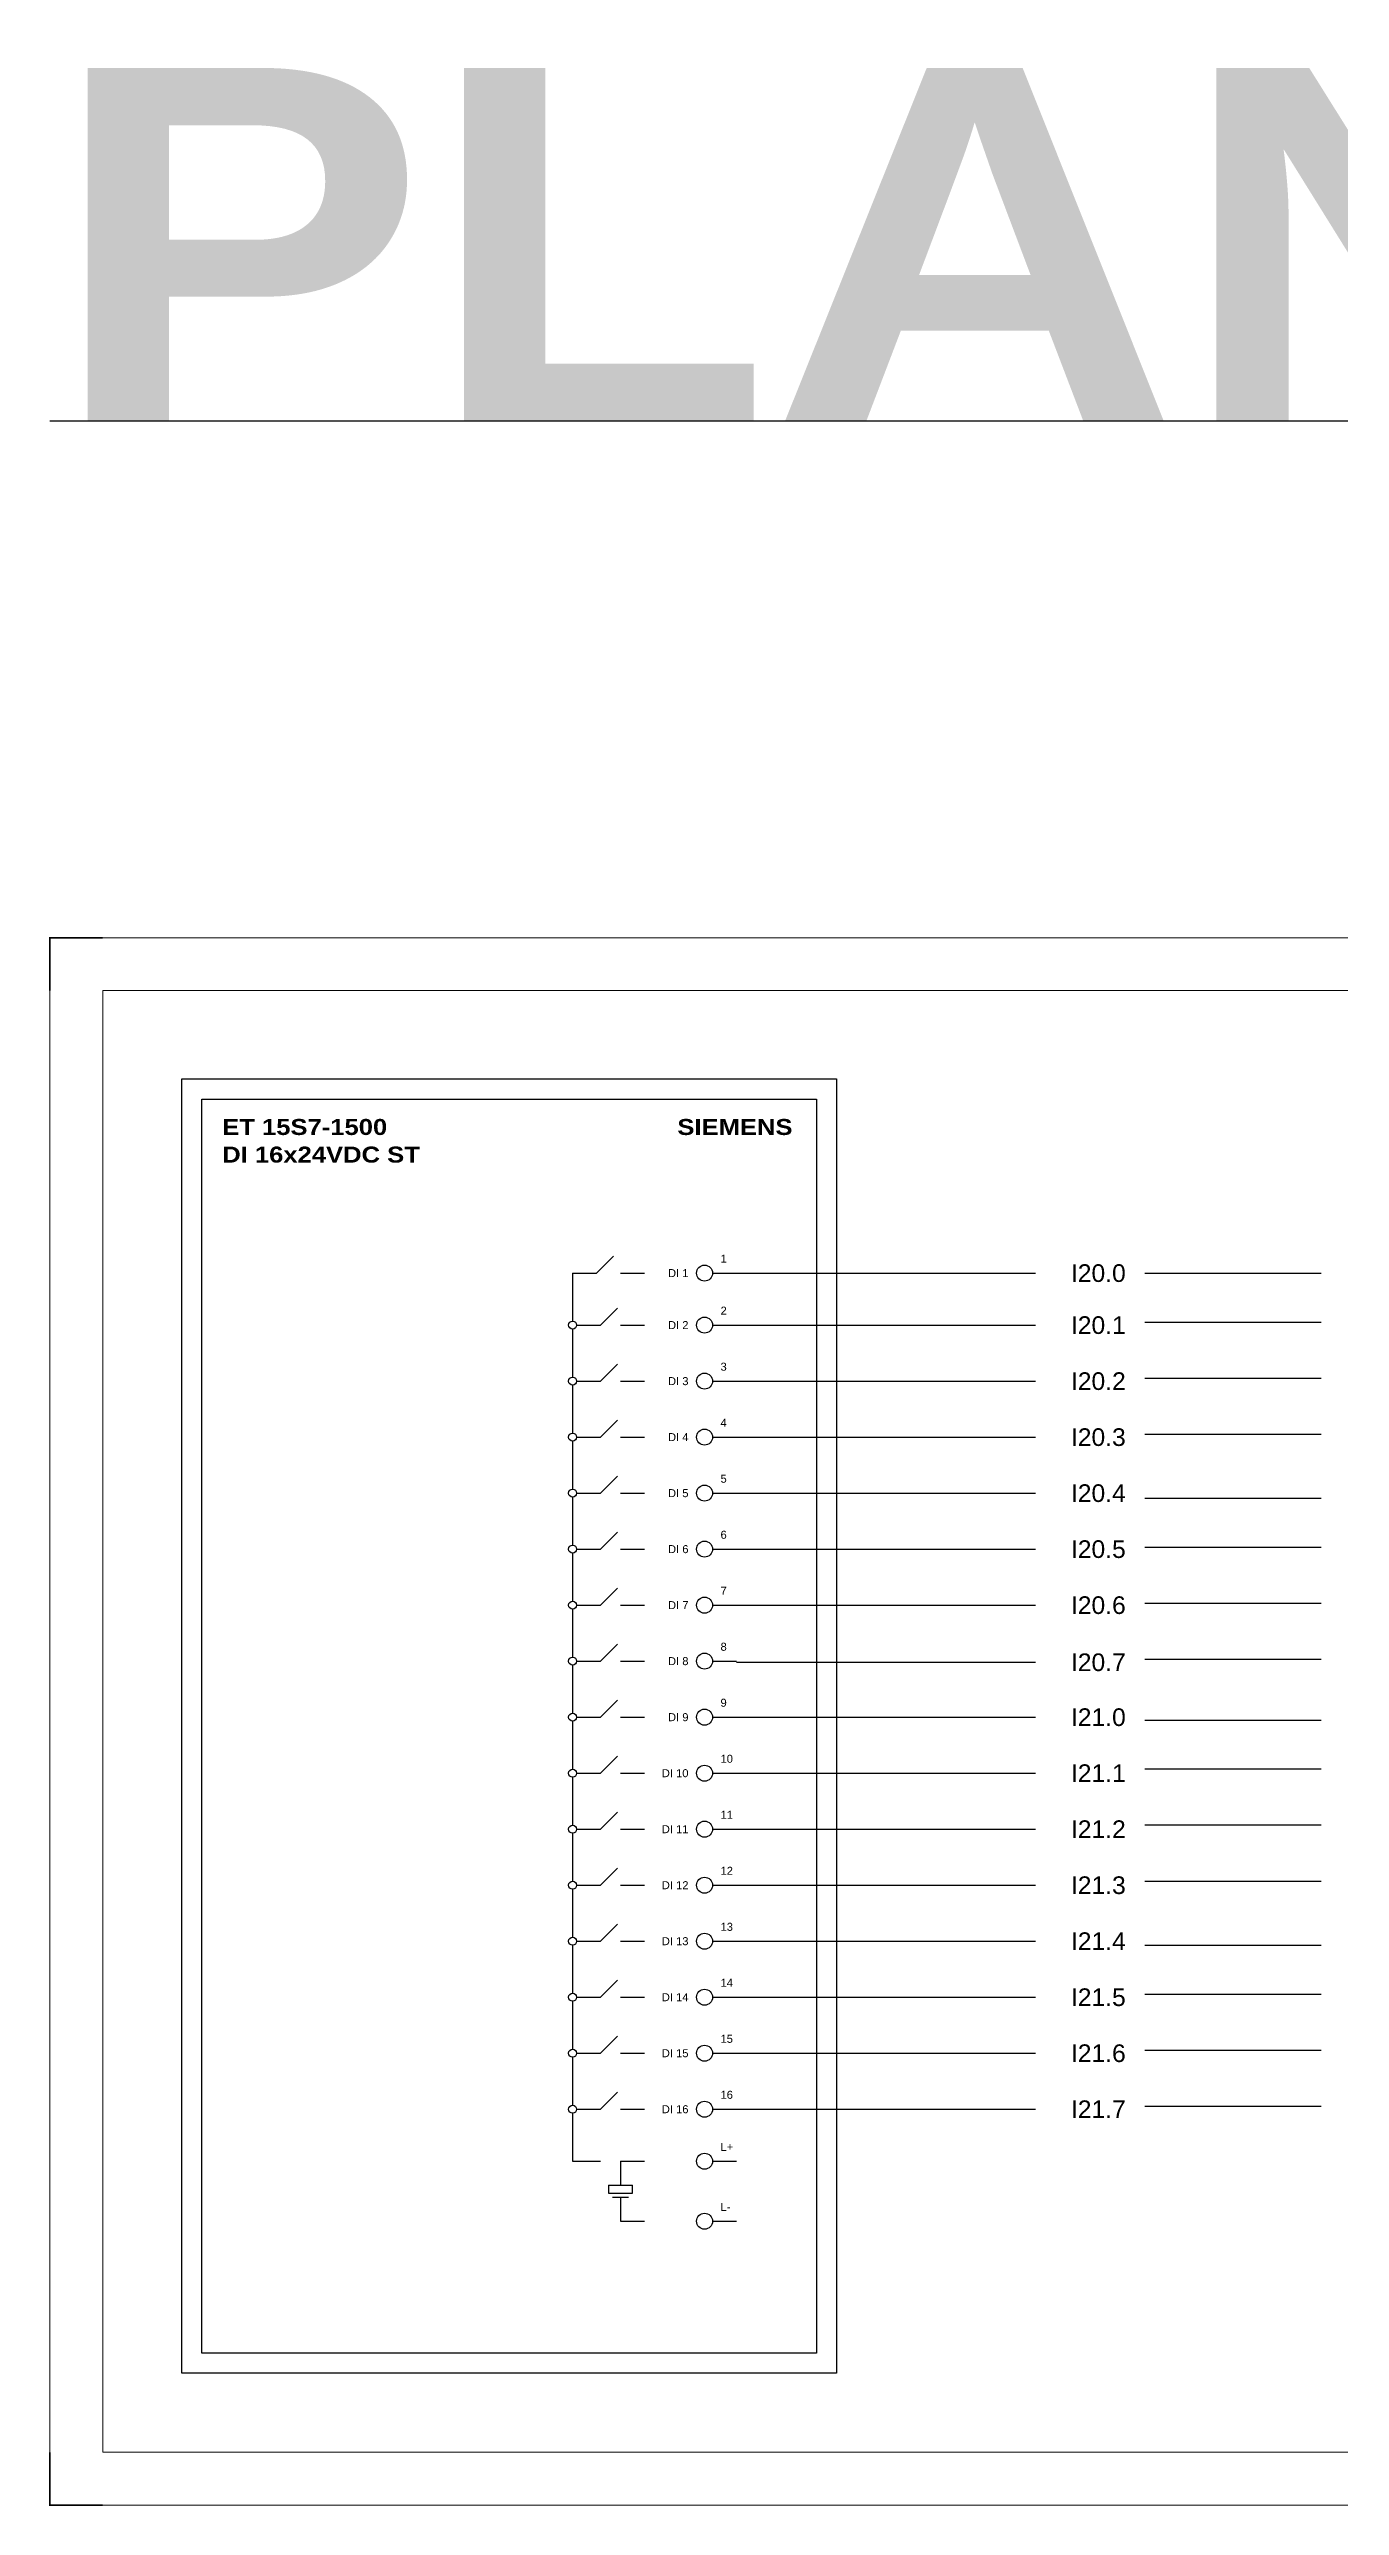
# Model space of a CAD drawing. Header units: centimetres. Extents: x 17259 to 54652, y 10858 to 53453.
# Drawn here: x 17259 to 20916, y 46494 to 53453 of the extents above; entities that cross this region are included whole.
import ezdxf
from ezdxf.enums import TextEntityAlignment as Align

# ---------------------------------------------------------------- set-up
doc = ezdxf.new("R2010")
doc.units = ezdxf.units.CM
doc.header["$MEASUREMENT"] = 0
for name, color, linetype in [('Etiket-Line-L', 7, 'Continuous'), ('EtIket-Line-S', 2, 'Continuous'), ('Etiket-Text-List1', 3, 'Continuous')]:
    doc.layers.add(name, color=color, linetype=linetype)
doc.styles.add('Bold', font='ariblk.ttf', dxfattribs={"height": 25.4})
doc.styles.add('DIM', font='romans', dxfattribs={"height": 6.096})
doc.styles.get("Standard").update_dxf_attribs({"font": 'arial.ttf'})

# ---------------------------------------------------------------- blocks, each defined once
blk = doc.blocks.new('x5 Out Line')
at = {"const_width": 0.3}
for points in [[(9.65, 286.71), (0, 286.71), (0, 277.06)], [(405.45, 277.06), (405.45, 286.71), (395.8, 286.71)], [(0, 9.65), (0, 0), (9.65, 0)], [(405.45, 9.65), (405.45, 0), (395.8, 0)]]:
    blk.add_lwpolyline(points, dxfattribs=at)
at = {"lineweight": 15}
blk.add_lwpolyline([(395.8, 9.65), (395.8, 277.06), (9.65, 277.06), (9.65, 9.65)], close=True, dxfattribs=at)
at = {"layer": 'EtIket-Line-S', "lineweight": 9, "ltscale": 0.5}
blk.add_lwpolyline([(0, 0), (405.45, 0), (405.45, 286.71), (0, 286.71)], close=True, dxfattribs=at)

msp = doc.modelspace()

# ---------------------------------------------------------------- linework, layer by layer
at = {"ltscale": 500}
msp.add_line((17260.9, 52400.1), (24260.9, 52400.1), dxfattribs=at)
at = {"ltscale": 50}
for p, q in [((18741.8, 49986.1), (18809.8, 49986.1)), ((18741.8, 49986.1), (18741.8, 49850.1)), ((18809.8, 49986.1), (18857.9, 50034.2)), ((18877.8, 49986.1), (18945.8, 49986.1)), ((18753.1, 49838.8), (18821.1, 49838.8)), ((18821.1, 49838.8), (18869.2, 49886.9)), ((18877.8, 49838.8), (18945.8, 49838.8)), ((18741.8, 49827.5), (18741.8, 49691.5)), ((18821.1, 49680.1), (18869.2, 49728.2)), ((18741.8, 49668.8), (18741.8, 49532.8)), ((18753.1, 49680.1), (18821.1, 49680.1)), ((18877.8, 49680.1), (18945.8, 49680.1)), ((18821.1, 49521.5), (18869.2, 49569.6)), ((18741.8, 49510.2), (18741.8, 49374.2)), ((18753.1, 49521.5), (18821.1, 49521.5)), ((18877.8, 49521.5), (18945.8, 49521.5)), ((18821.1, 49362.8), (18869.2, 49410.9)), ((18741.8, 49351.5), (18741.8, 49215.5)), ((18753.1, 49362.8), (18821.1, 49362.8)), ((18877.8, 49362.8), (18945.8, 49362.8)), ((18753.1, 49204.2), (18821.1, 49204.2)), ((18821.1, 49204.2), (18869.2, 49252.3)), ((18877.8, 49204.2), (18945.8, 49204.2)), ((18741.8, 49192.8), (18741.8, 49056.8)), ((18821.1, 49045.5), (18869.2, 49093.6)), ((18741.8, 49034.2), (18741.8, 48898.2)), ((18753.1, 49045.5), (18821.1, 49045.5)), ((18877.8, 49045.5), (18945.8, 49045.5)), ((18821.1, 48886.9), (18869.2, 48934.9)), ((18741.8, 48875.5), (18741.8, 48739.5)), ((18753.1, 48886.9), (18821.1, 48886.9)), ((18877.8, 48886.9), (18945.8, 48886.9)), ((18741.8, 48716.9), (18741.8, 48580.9)), ((18753.1, 48728.2), (18821.1, 48728.2)), ((18821.1, 48728.2), (18869.2, 48776.3)), ((18877.8, 48728.2), (18945.8, 48728.2)), ((18821.1, 48569.5), (18869.2, 48617.6)), ((18741.8, 48558.2), (18741.8, 48422.2)), ((18753.1, 48569.5), (18821.1, 48569.5)), ((18877.8, 48569.5), (18945.8, 48569.5)), ((18821.1, 48410.9), (18869.2, 48459)), ((18741.8, 48399.6), (18741.8, 48263.6)), ((18753.1, 48410.9), (18821.1, 48410.9)), ((18877.8, 48410.9), (18945.8, 48410.9)), ((18821.1, 48252.2), (18869.2, 48300.3)), ((18741.8, 48240.9), (18741.8, 48104.9)), ((18753.1, 48252.2), (18821.1, 48252.2)), ((18877.8, 48252.2), (18945.8, 48252.2)), ((18753.1, 48093.6), (18821.1, 48093.6)), ((18821.1, 48093.6), (18869.2, 48141.6)), ((18877.8, 48093.6), (18945.8, 48093.6)), ((18741.8, 48082.2), (18741.8, 47946.2)), ((18821.1, 47934.9), (18869.2, 47983)), ((18741.8, 47923.6), (18741.8, 47787.6)), ((18753.1, 47934.9), (18821.1, 47934.9)), ((18877.8, 47934.9), (18945.8, 47934.9)), ((18821.1, 47776.3), (18869.2, 47824.3)), ((18741.8, 47764.9), (18741.8, 47628.9)), ((18753.1, 47776.3), (18821.1, 47776.3)), ((18877.8, 47776.3), (18945.8, 47776.3)), ((18741.8, 47606.3), (18741.8, 47470.3)), ((18753.1, 47617.6), (18821.1, 47617.6)), ((18821.1, 47617.6), (18869.2, 47665.7)), ((18877.8, 47617.6), (18945.8, 47617.6)), ((18741.8, 47470.3), (18821.1, 47470.3)), ((18877.8, 47470.3), (18945.8, 47470.3)), ((18877.8, 47470.3), (18877.8, 47402.3)), ((18843.8, 47402.3), (18911.8, 47402.3)), ((18843.8, 47402.3), (18843.8, 47379.8)), ((18911.8, 47379.8), (18911.8, 47402.3)), ((18843.8, 47379.8), (18911.8, 47379.8)), ((18855.1, 47368.3), (18900.4, 47368.3)), ((18877.8, 47368.3), (18877.8, 47300.3)), ((18877.8, 47300.3), (18945.8, 47300.3))]:
    msp.add_line(p, q, dxfattribs=at)
at = {"color": 6, "ltscale": 50}
for p, q in [((19138.1, 49986.1), (19206.1, 49986.1)), ((19138.1, 49838.8), (19206.1, 49838.8)), ((19138.1, 49680.1), (19206.1, 49680.1)), ((19138.1, 49521.5), (19206.1, 49521.5)), ((19138.1, 49362.8), (19206.1, 49362.8)), ((19138.1, 49204.2), (19206.1, 49204.2)), ((19138.1, 49045.5), (19206.1, 49045.5)), ((19138.1, 48886.9), (19206.1, 48886.9)), ((19138.1, 48728.2), (19206.1, 48728.2)), ((19138.1, 48569.5), (19206.1, 48569.5)), ((19138.1, 48410.9), (19206.1, 48410.9)), ((19138.1, 48252.2), (19206.1, 48252.2)), ((19138.1, 48093.6), (19206.1, 48093.6)), ((19138.1, 47934.9), (19206.1, 47934.9)), ((19138.1, 47776.3), (19206.1, 47776.3)), ((19138.1, 47617.6), (19206.1, 47617.6)), ((19138.1, 47470.3), (19206.1, 47470.3)), ((19138.1, 47300.3), (19206.1, 47300.3))]:
    msp.add_line(p, q, dxfattribs=at)
at = {"color": 146, "ltscale": 50, "true_color": 0x105689}
for p, q in [((19206.1, 49986.1), (20053.6, 49986.1)), ((20362.9, 49986.1), (20862.9, 49986.1)), ((19206.1, 49838.8), (20053.6, 49838.8)), ((20362.9, 49847.5), (20862.9, 49847.5)), ((19206.1, 49680.1), (20053.6, 49680.1)), ((20362.9, 49688.9), (20862.9, 49688.9)), ((19206.1, 49521.5), (20053.6, 49521.5)), ((20362.9, 49530.2), (20862.9, 49530.2)), ((19206.1, 49362.8), (20053.6, 49362.8)), ((20362.9, 49348.3), (20862.9, 49348.3)), ((19206.1, 49204.2), (20053.6, 49204.2)), ((20362.9, 49209.7), (20862.9, 49209.7)), ((19206.1, 49045.5), (20053.6, 49045.5)), ((20362.9, 49051.1), (20862.9, 49051.1)), ((19206.1, 48883.7), (20053.6, 48883.7)), ((20362.9, 48892.4), (20862.9, 48892.4)), ((19206.1, 48728.2), (20053.6, 48728.2)), ((20362.9, 48720), (20862.9, 48720)), ((20362.9, 48581.4), (20862.9, 48581.4)), ((19206.1, 48569.5), (20053.6, 48569.5)), ((19206.1, 48410.9), (20053.6, 48410.9)), ((20362.9, 48422.8), (20862.9, 48422.8)), ((19206.1, 48252.2), (20053.6, 48252.2)), ((20362.9, 48264.1), (20862.9, 48264.1)), ((19206.1, 48093.6), (20053.6, 48093.6)), ((20362.9, 48082.2), (20862.9, 48082.2)), ((19206.1, 47934.9), (20053.6, 47934.9)), ((20362.9, 47943.6), (20862.9, 47943.6)), ((19206.1, 47776.3), (20053.6, 47776.3)), ((20362.9, 47785), (20862.9, 47785)), ((19206.1, 47617.6), (20053.6, 47617.6)), ((20362.9, 47626.3), (20862.9, 47626.3))]:
    msp.add_line(p, q, dxfattribs=at)
at = {"ltscale": 50}
msp.add_lwpolyline([(17634.8, 50536), (19489.4, 50536), (19489.4, 46870.2), (17634.8, 46870.2)], close=True, dxfattribs=at)
at = {"color": 6, "ltscale": 50}
msp.add_lwpolyline([(17691.4, 50479.3), (19432.8, 50479.3), (19432.8, 46926.9), (17691.4, 46926.9)], close=True, dxfattribs=at)
at = {"color": 6, "ltscale": 500}
for centre in [(19115.5, 49986.1), (19115.5, 49838.8), (19115.5, 49680.1), (19115.5, 49521.5), (19115.5, 49362.8), (19115.5, 49204.2), (19115.5, 49045.5), (19115.5, 48886.9), (19115.5, 48728.2), (19115.5, 48569.5), (19115.5, 48410.9), (19115.5, 48252.2), (19115.5, 48093.6), (19115.5, 47934.9), (19115.5, 47776.3), (19115.5, 47617.6), (19115.5, 47470.3), (19115.5, 47300.3)]:
    msp.add_circle(centre, 22.7, dxfattribs=at)
at = {"ltscale": 500}
for centre in [(18741.8, 49838.8), (18741.8, 49680.1), (18741.8, 49521.5), (18741.8, 49362.8), (18741.8, 49204.2), (18741.8, 49045.5), (18741.8, 48886.9), (18741.8, 48728.2), (18741.8, 48569.5), (18741.8, 48410.9), (18741.8, 48252.2), (18741.8, 48093.6), (18741.8, 47934.9), (18741.8, 47776.3), (18741.8, 47617.6)]:
    msp.add_circle(centre, 11.3, dxfattribs=at)

# ---------------------------------------------------------------- block references
at = {"layer": 'Etiket-Line-L', "lineweight": 0}
ref = msp.add_blockref('x5 Out Line', (17260.9, 46496.4), dxfattribs=dict(at, xscale=15.48351216233742, yscale=15.48351216233742, zscale=15.48351216233742))
ref.add_attrib('FILE_NAME', '-', (22391.1, 46604.3), dxfattribs={"layer": 'Etiket-Text-List1', "lineweight": 13, "height": 21.7, "style": 'DIM', "width": 0.7})

# ---------------------------------------------------------------- texts
at = {"ltscale": 500, "style": 'Bold'}
msp.add_text('PLAN 3 - Non Sanded Batching', height=1000, dxfattribs=at).set_placement((17260.9, 52400.1))
for s, p in [('ET 15S7-1500', (17749, 50422.7)), ('DI 16x24VDC ST', (17749, 50344.5))]:
    msp.add_text(s, height=45.331, dxfattribs=at).set_placement(p, align=Align.TOP_LEFT)
msp.add_text('SIEMENS', height=45.33, dxfattribs=at).set_placement((19364.8, 50422.7), align=Align.TOP_RIGHT)
at = {"ltscale": 500}
for s, height, p in [('1', 22.7, (19160.8, 50008.8)), ('2', 22.7, (19160.8, 49861.5)), ('3', 22.7, (19160.8, 49702.8)), ('4', 22.7, (19160.8, 49544.2)), ('5', 22.7, (19160.8, 49385.5)), ('6', 22.7, (19160.8, 49226.8)), ('7', 22.7, (19160.8, 49068.2)), ('8', 22.7, (19160.8, 48909.5)), ('9', 22.7, (19160.8, 48750.9)), ('10', 22.67, (19160.8, 48592.2)), ('11', 22.67, (19160.8, 48433.5)), ('12', 22.67, (19160.8, 48274.9)), ('13', 22.67, (19160.8, 48116.2)), ('14', 22.67, (19160.8, 47957.6)), ('15', 22.67, (19160.8, 47798.9)), ('16', 22.67, (19160.8, 47640.3)), ('L+', 22.67, (19160.8, 47492.9)), ('L-', 22.67, (19160.8, 47322.9))]:
    msp.add_text(s, height=height, dxfattribs=at).set_placement(p, align=Align.BOTTOM_LEFT)
for s, p in [('DI 1', (19070.1, 49986.1)), ('DI 2', (19070.1, 49838.8)), ('DI 3', (19070.1, 49680.1)), ('DI 4', (19070.1, 49521.5)), ('DI 5', (19070.1, 49362.8)), ('DI 6', (19070.1, 49204.2)), ('DI 7', (19070.1, 49045.5)), ('DI 8', (19070.1, 48886.9)), ('DI 9', (19070.1, 48728.2)), ('DI 10', (19070.1, 48569.5)), ('DI 11', (19070.1, 48410.9)), ('DI 12', (19070.1, 48252.2)), ('DI 13', (19070.1, 48093.6)), ('DI 14', (19070.1, 47934.9)), ('DI 15', (19070.1, 47776.3)), ('DI 16', (19070.1, 47617.6))]:
    msp.add_text(s, height=22.67, dxfattribs=at).set_placement(p, align=Align.MIDDLE_RIGHT)
for s, p in [('I20.0', (20153.6, 49986.1)), ('I20.1', (20153.6, 49838.8)), ('I20.2', (20153.6, 49680.1)), ('I20.3', (20153.6, 49521.5)), ('I20.4', (20153.6, 49362.8)), ('I20.5', (20153.6, 49204.2)), ('I20.6', (20153.6, 49045.5)), ('I20.7', (20153.6, 48883.7)), ('I21.0', (20153.6, 48728.2)), ('I21.1', (20153.6, 48569.5)), ('I21.2', (20153.6, 48410.9)), ('I21.3', (20153.6, 48252.2)), ('I21.4', (20153.6, 48093.6)), ('I21.5', (20153.6, 47934.9)), ('I21.6', (20153.6, 47776.3)), ('I21.7', (20153.6, 47617.6))]:
    msp.add_text(s, height=50, dxfattribs=at).set_placement(p, align=Align.MIDDLE_LEFT)

doc.saveas('drawing.dxf')
